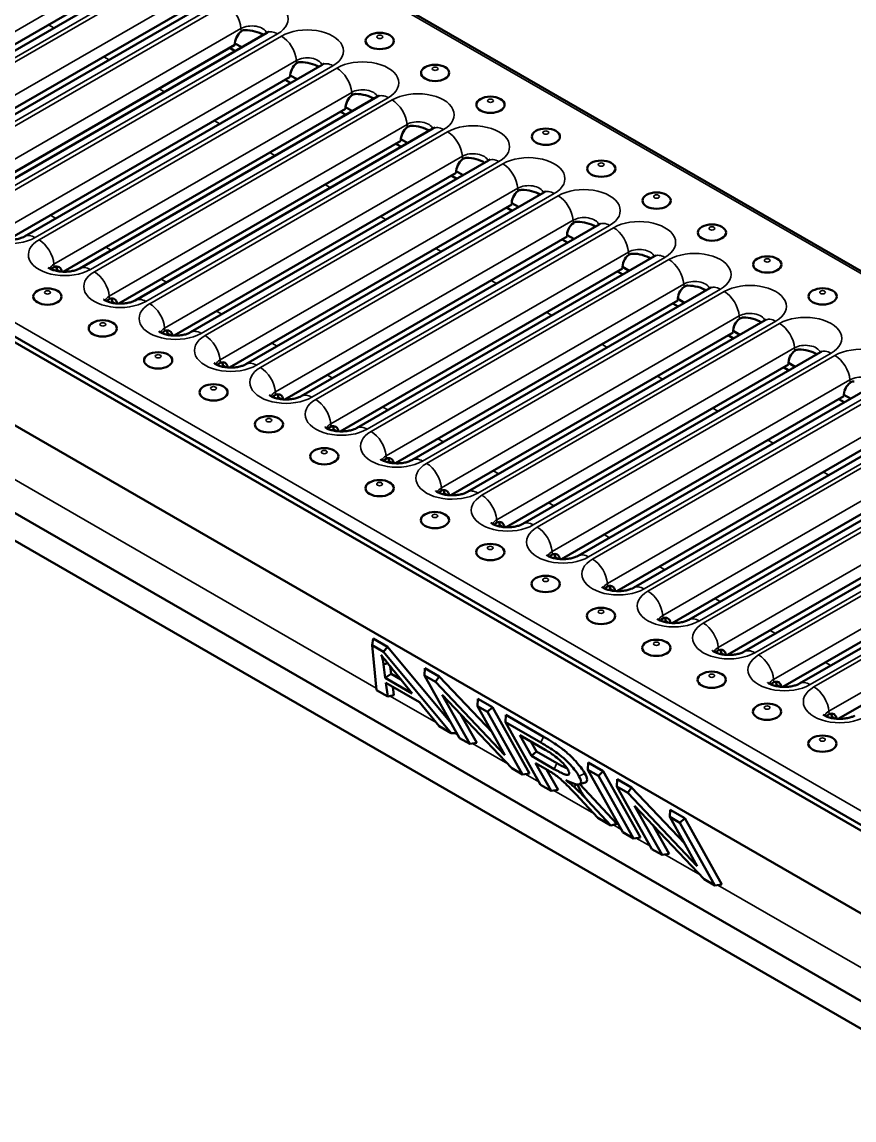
# Model space of a CAD drawing. Header units: millimetres. Extents: x 0 to 2181, y -65 to 1050.
# Drawn here: x 164.1 to 237.7, y 167.7 to 265 of the extents above; entities that cross this region are included whole.
import ezdxf

# ---------------------------------------------------------------- set-up
doc = ezdxf.new("R2010")
doc.units = ezdxf.units.MM
doc.header["$LTSCALE"] = 2.5
doc.layers.add('Sichtbar (ISO)', color=7, linetype='Continuous', lineweight=50)
doc.layers.add('Sichtbar schmal (ISO)', color=7, linetype='Continuous', lineweight=35)

msp = doc.modelspace()

# ---------------------------------------------------------------- linework, layer by layer
at = {"layer": 'Sichtbar (ISO)'}
for p, q in [((113.545, 314.953), (466.744, 111.033)), ((71.248, 289.865), (424.801, 85.741)), ((71.731, 290.09), (424.93, 86.17)), ((176.018, 269.651), (149.678, 254.444)), ((173.186, 268.57), (148.214, 254.153)), ((180.914, 266.824), (154.575, 251.617)), ((178.083, 265.743), (153.111, 251.326)), ((185.811, 263.997), (159.471, 248.789)), ((182.979, 262.916), (158.008, 248.499)), ((183.014, 262.382), (182.534, 262.659)), ((183.58, 262.708), (182.978, 263.055)), ((190.708, 261.17), (164.368, 245.962)), ((187.876, 260.089), (162.904, 245.672)), ((187.911, 259.555), (187.431, 259.832)), ((188.476, 259.881), (187.875, 260.228)), ((195.605, 258.342), (169.265, 243.135)), ((192.773, 257.262), (167.801, 242.844)), ((192.808, 256.728), (192.328, 257.005)), ((193.373, 257.054), (192.772, 257.401)), ((200.501, 255.515), (174.161, 240.308)), ((197.669, 254.435), (172.698, 240.017)), ((197.704, 253.901), (197.224, 254.178)), ((198.27, 254.227), (197.669, 254.574)), ((205.398, 252.688), (179.058, 237.481)), ((202.566, 251.608), (177.595, 237.19)), ((202.601, 251.074), (202.121, 251.351)), ((203.166, 251.4), (202.565, 251.747)), ((210.295, 249.861), (183.955, 234.654)), ((128.17, 249.653), (367.879, 111.257)), ((208.063, 248.573), (207.462, 248.92)), ((207.463, 248.78), (182.491, 234.363)), ((207.498, 248.246), (207.018, 248.523)), ((215.191, 247.034), (188.852, 231.827)), ((212.36, 245.953), (187.388, 231.536)), ((212.96, 245.746), (212.359, 246.093)), ((212.395, 245.419), (211.915, 245.696)), ((220.088, 244.207), (193.748, 229)), ((167.5, 242.867), (167.229, 243.024)), ((217.256, 243.126), (192.285, 228.709)), ((217.857, 242.919), (217.255, 243.266)), ((217.291, 242.592), (216.811, 242.869)), ((224.985, 241.38), (198.645, 226.173)), ((172.397, 240.04), (172.126, 240.197)), ((222.153, 240.299), (197.181, 225.882)), ((222.753, 240.091), (222.152, 240.438)), ((222.188, 239.765), (221.708, 240.042)), ((133.549, 238.79), (367.879, 103.5)), ((229.882, 238.553), (203.542, 223.345)), ((177.294, 237.213), (177.022, 237.37)), ((227.05, 237.472), (202.078, 223.055)), ((227.085, 236.938), (226.605, 237.215)), ((227.65, 237.264), (227.049, 237.611)), ((133.549, 236.341), (367.879, 101.051)), ((234.778, 235.726), (208.438, 220.518)), ((182.19, 234.386), (181.919, 234.543)), ((231.946, 234.645), (206.975, 220.227)), ((231.981, 234.111), (231.501, 234.388)), ((232.547, 234.437), (231.946, 234.784)), ((239.675, 232.898), (213.335, 217.691)), ((187.087, 231.559), (186.816, 231.715)), ((236.843, 231.818), (211.872, 217.4)), ((236.878, 231.284), (236.398, 231.561)), ((237.443, 231.61), (236.842, 231.957)), ((244.572, 230.071), (218.232, 214.864)), ((191.984, 228.732), (191.712, 228.888)), ((241.74, 228.991), (216.768, 214.573)), ((249.468, 227.244), (223.129, 212.037)), ((196.881, 225.904), (196.609, 226.061)), ((246.637, 226.163), (221.665, 211.746)), ((254.365, 224.417), (228.025, 209.21)), ((201.777, 223.077), (201.506, 223.234)), ((251.533, 223.336), (226.562, 208.919)), ((259.262, 221.59), (232.922, 206.383)), ((206.674, 220.25), (206.403, 220.407)), ((256.43, 220.509), (231.458, 206.092)), ((211.571, 217.423), (211.299, 217.58)), ((261.327, 217.682), (236.355, 203.265)), ((216.467, 214.596), (216.196, 214.753)), ((221.364, 211.769), (221.093, 211.926)), ((195.201, 210.382), (195.113, 209.778)), ((195.201, 210.382), (196.491, 209.637)), ((196.126, 209.193), (195.113, 209.778)), ((195.113, 209.778), (195.503, 205.805)), ((196.491, 209.637), (196.126, 209.193)), ((202.121, 201.984), (196.126, 209.193)), ((196.491, 209.637), (202.136, 202.849)), ((226.261, 208.942), (225.989, 209.098)), ((196.483, 208.202), (196.137, 208.076)), ((196.267, 206.901), (196.137, 208.076)), ((196.789, 207.254), (196.267, 206.901)), ((196.717, 207.91), (196.789, 207.254)), ((196.789, 207.254), (197.66, 206.751)), ((197.065, 207.48), (198.67, 205.513)), ((199.777, 207.74), (199.754, 207.099)), ((200.713, 206.545), (199.754, 207.099)), ((199.754, 207.099), (202.86, 201.558)), ((199.777, 207.74), (201.05, 207.005)), ((198.67, 205.513), (196.267, 206.901)), ((196.495, 205.232), (196.331, 206.461)), ((196.331, 206.461), (199.295, 204.75)), ((196.944, 206.107), (197.045, 205.353)), ((201.05, 207.005), (200.713, 206.545)), ((206.87, 200.048), (200.713, 206.545)), ((201.05, 207.005), (205.752, 202.044)), ((231.158, 206.115), (230.886, 206.271)), ((195.503, 205.805), (196.495, 205.232)), ((197.045, 205.353), (196.495, 205.232)), ((203.754, 201.041), (201.316, 205.392)), ((201.316, 205.392), (207.473, 198.894)), ((199.295, 204.75), (201.054, 202.6)), ((204.456, 205.039), (204.432, 204.398)), ((205.326, 203.882), (204.432, 204.398)), ((204.432, 204.398), (206.87, 200.048)), ((204.456, 205.039), (205.758, 204.287)), ((205.758, 204.287), (205.326, 203.882)), ((205.758, 204.287), (209.044, 198.425)), ((202.929, 203.689), (204.366, 201.126)), ((208.432, 198.34), (205.326, 203.882)), ((206.935, 203.608), (206.911, 202.967)), ((206.935, 203.608), (210.276, 201.679)), ((236.054, 203.288), (235.783, 203.444)), ((201.054, 202.6), (202.121, 201.984)), ((210.048, 201.156), (206.911, 202.967)), ((206.911, 202.967), (210.017, 197.425)), ((202.61, 202.003), (202.121, 201.984)), ((202.86, 201.558), (203.754, 201.041)), ((208.192, 201.813), (210.429, 200.522)), ((209.219, 199.98), (208.192, 201.813)), ((209.166, 201.251), (209.651, 200.385)), ((204.366, 201.126), (203.754, 201.041)), ((209.651, 200.385), (209.219, 199.98)), ((209.651, 200.385), (211.458, 199.342)), ((211.23, 198.819), (209.219, 199.98)), ((210.955, 196.884), (209.575, 199.346)), ((209.575, 199.346), (210.658, 198.721)), ((214.216, 199.404), (214.192, 198.763)), ((214.216, 199.404), (215.562, 198.627)), ((207.473, 198.894), (208.432, 198.34)), ((209.044, 198.425), (208.432, 198.34)), ((210.549, 198.784), (211.566, 196.969)), ((215.13, 198.222), (214.192, 198.763)), ((214.192, 198.763), (217.298, 193.222)), ((215.562, 198.627), (215.13, 198.222)), ((215.562, 198.627), (218.847, 192.765)), ((210.017, 197.425), (210.955, 196.884)), ((213.208, 197.467), (212.983, 197.233)), ((213.979, 197.633), (213.455, 197.467)), ((213.491, 197.479), (216.779, 193.959)), ((218.236, 192.68), (215.13, 198.222)), ((216.792, 197.916), (216.768, 197.276)), ((216.792, 197.916), (218.065, 197.182)), ((211.566, 196.969), (210.955, 196.884)), ((217.728, 196.722), (216.768, 197.276)), ((216.768, 197.276), (219.874, 191.734)), ((218.065, 197.182), (217.728, 196.722)), ((223.885, 190.224), (217.728, 196.722)), ((218.065, 197.182), (222.766, 192.22)), ((213.488, 196.201), (215.072, 194.507)), ((216.242, 193.831), (214.173, 196.046)), ((220.769, 191.218), (218.331, 195.568)), ((218.331, 195.568), (224.488, 189.071)), ((215.072, 194.507), (216.242, 193.831)), ((221.47, 195.215), (221.446, 194.575)), ((222.341, 194.058), (221.446, 194.575)), ((221.446, 194.575), (223.885, 190.224)), ((221.47, 195.215), (222.773, 194.463)), ((222.773, 194.463), (222.341, 194.058)), ((222.773, 194.463), (226.059, 188.602)), ((216.779, 193.959), (216.242, 193.831)), ((219.944, 193.866), (221.381, 191.303)), ((225.447, 188.517), (222.341, 194.058)), ((217.298, 193.222), (218.236, 192.68)), ((218.847, 192.765), (218.236, 192.68)), ((219.874, 191.734), (220.769, 191.218)), ((221.381, 191.303), (220.769, 191.218)), ((224.488, 189.071), (225.447, 188.517)), ((226.059, 188.602), (225.447, 188.517))]:
    msp.add_line(p, q, dxfattribs=at)
for centre, major_axis, ratio, start_param, end_param in [((183.686, 263.324), (0.427, 0.906), 0.625236, 0.858781, 2.30425), ((184.448, 263.648), (1.329, -0.278), 0.38606, 0.768439, 2.089253), ((188.583, 260.497), (0.427, 0.906), 0.625236, 0.858781, 2.30425), ((189.345, 260.821), (1.329, -0.278), 0.38606, 0.768439, 2.089253), ((194.241, 257.993), (1.329, -0.278), 0.38606, 0.768439, 2.089253), ((193.48, 257.67), (0.427, 0.906), 0.625236, 0.858781, 2.30425), ((199.138, 255.166), (1.329, -0.278), 0.38606, 0.768439, 2.089253), ((198.377, 254.843), (0.427, 0.906), 0.625236, 0.858781, 2.30425), ((203.273, 252.016), (0.427, 0.906), 0.625236, 0.858781, 2.30425), ((204.035, 252.339), (1.329, -0.278), 0.38606, 0.768439, 2.089253), ((208.17, 249.189), (0.427, 0.906), 0.625236, 0.858781, 2.30425), ((208.931, 249.512), (1.329, -0.278), 0.38606, 0.768439, 2.089253), ((213.067, 246.362), (0.427, 0.906), 0.625236, 0.858781, 2.30425), ((213.828, 246.685), (1.329, -0.278), 0.38606, 0.768439, 2.089253), ((217.963, 243.534), (0.427, 0.906), 0.625236, 0.858781, 2.30425), ((218.725, 243.858), (1.329, -0.278), 0.38606, 0.768439, 2.089253), ((166.963, 242.361), (-0.427, -0.906), 0.625236, 2.404136, 3.749718), ((166.522, 242.616), (0.427, 0.906), 0.625236, 5.445842, 5.813139), ((222.86, 240.707), (0.427, 0.906), 0.625236, 0.858781, 2.30425), ((223.622, 241.031), (1.329, -0.278), 0.38606, 0.768439, 2.089253), ((171.86, 239.534), (-0.427, -0.906), 0.625236, 2.404136, 3.749718), ((171.419, 239.789), (0.427, 0.906), 0.625236, 5.445842, 5.813139), ((227.757, 237.88), (0.427, 0.906), 0.625236, 0.858781, 2.30425), ((228.518, 238.204), (1.329, -0.278), 0.38606, 0.768439, 2.089253), ((176.757, 236.706), (-0.427, -0.906), 0.625236, 2.404136, 3.749718), ((176.315, 236.961), (0.427, 0.906), 0.625236, 5.445842, 5.813139), ((232.654, 235.053), (0.427, 0.906), 0.625236, 0.858781, 2.30425), ((233.415, 235.376), (1.329, -0.278), 0.38606, 0.768439, 2.089253), ((181.653, 233.879), (-0.427, -0.906), 0.625236, 2.404136, 3.749718), ((181.212, 234.134), (0.427, 0.906), 0.625236, 5.445842, 5.813139), ((237.55, 232.226), (0.427, 0.906), 0.625236, 0.858781, 2.30425), ((186.55, 231.052), (-0.427, -0.906), 0.625236, 2.404136, 3.749718), ((186.109, 231.307), (0.427, 0.906), 0.625236, 5.445842, 5.813139), ((191.447, 228.225), (-0.427, -0.906), 0.625236, 2.404136, 3.749718), ((191.005, 228.48), (0.427, 0.906), 0.625236, 5.445842, 5.813139), ((196.344, 225.398), (-0.427, -0.906), 0.625236, 2.404136, 3.749718), ((195.902, 225.653), (0.427, 0.906), 0.625236, 5.445842, 5.813139), ((201.24, 222.571), (-0.427, -0.906), 0.625236, 2.404136, 3.749718), ((200.799, 222.826), (0.427, 0.906), 0.625236, 5.445842, 5.813139), ((206.137, 219.744), (-0.427, -0.906), 0.625236, 2.404136, 3.749718), ((205.696, 219.999), (0.427, 0.906), 0.625236, 5.445842, 5.813139), ((211.034, 216.917), (-0.427, -0.906), 0.625236, 2.404136, 3.749718), ((210.592, 217.172), (0.427, 0.906), 0.625236, 5.445842, 5.813139), ((215.93, 214.09), (-0.427, -0.906), 0.625236, 2.404136, 3.749718), ((215.489, 214.344), (0.427, 0.906), 0.625236, 5.445842, 5.813139), ((220.827, 211.262), (-0.427, -0.906), 0.625236, 2.404136, 3.749718), ((220.386, 211.517), (0.427, 0.906), 0.625236, 5.445842, 5.813139), ((225.724, 208.435), (-0.427, -0.906), 0.625236, 2.404136, 3.749718), ((225.282, 208.69), (0.427, 0.906), 0.625236, 5.445842, 5.813139), ((230.621, 205.608), (-0.427, -0.906), 0.625236, 2.404136, 3.749718), ((230.179, 205.863), (0.427, 0.906), 0.625236, 5.445842, 5.813139), ((235.517, 202.781), (-0.427, -0.906), 0.625236, 2.404136, 3.749718), ((235.076, 203.036), (0.427, 0.906), 0.625236, 5.445842, 5.813139)]:
    msp.add_ellipse(centre, major_axis=major_axis, ratio=ratio, start_param=start_param, end_param=end_param, dxfattribs=at)
for centre in [(195.796, 263.273), (200.692, 260.446), (205.589, 257.619), (210.486, 254.792), (215.383, 251.965), (220.279, 249.138), (225.176, 246.31), (230.073, 243.483), (166.398, 240.646), (234.969, 240.656), (171.294, 237.819), (176.191, 234.992), (181.088, 232.165), (185.985, 229.338), (190.881, 226.51), (195.778, 223.683), (200.675, 220.856), (205.571, 218.029), (210.468, 215.202), (215.365, 212.375), (220.262, 209.548), (225.158, 206.721), (230.055, 203.893), (234.952, 201.066)]:
    msp.add_ellipse(centre, major_axis=(1.25, 0), ratio=0.57735, dxfattribs=at)
for points, knots in [([(183.537, 264.119), (183.541, 264.122), (183.546, 264.126), (183.556, 264.133), (183.562, 264.136), (183.577, 264.146), (183.586, 264.151), (183.615, 264.168), (183.635, 264.177), (183.709, 264.208), (183.766, 264.222), (183.843, 264.23), (183.863, 264.231), (183.883, 264.231)], [0, 0, 0, 0, 0.00408074, 0.00408074, 0.00866605, 0.00866605, 0.01635188, 0.01635188, 0.03189008, 0.03189008, 0.07280019, 0.07280019, 0.08630397, 0.08630397, 0.08630397, 0.08630397]), ([(185.935, 264.085), (185.935, 264.085), (185.935, 264.085), (185.935, 264.085), (185.926, 264.075), (185.884, 264.043), (185.853, 264.021), (185.811, 263.997)], [5.9925471, 5.9925471, 5.9925471, 5.9925471, 5.9937874, 5.9937874, 6.1384863, 6.1384863, 6.2831853, 6.2831853, 6.2831853, 6.2831853]), ([(188.433, 261.292), (188.438, 261.295), (188.443, 261.299), (188.453, 261.306), (188.459, 261.309), (188.473, 261.319), (188.483, 261.324), (188.512, 261.341), (188.531, 261.35), (188.606, 261.381), (188.662, 261.395), (188.74, 261.403), (188.76, 261.404), (188.779, 261.404)], [0, 0, 0, 0, 0.00408074, 0.00408074, 0.00866605, 0.00866605, 0.01635188, 0.01635188, 0.03189008, 0.03189008, 0.07280019, 0.07280019, 0.08630397, 0.08630397, 0.08630397, 0.08630397]), ([(190.832, 261.258), (190.832, 261.258), (190.832, 261.258), (190.832, 261.257), (190.822, 261.247), (190.781, 261.216), (190.75, 261.194), (190.708, 261.17)], [5.9925471, 5.9925471, 5.9925471, 5.9925471, 5.9937874, 5.9937874, 6.1384863, 6.1384863, 6.2831853, 6.2831853, 6.2831853, 6.2831853]), ([(193.33, 258.465), (193.335, 258.468), (193.34, 258.471), (193.35, 258.478), (193.355, 258.482), (193.37, 258.492), (193.379, 258.497), (193.408, 258.513), (193.428, 258.523), (193.502, 258.554), (193.559, 258.568), (193.637, 258.575), (193.656, 258.577), (193.676, 258.577)], [0, 0, 0, 0, 0.00408074, 0.00408074, 0.00866605, 0.00866605, 0.01635188, 0.01635188, 0.03189008, 0.03189008, 0.07280019, 0.07280019, 0.08630397, 0.08630397, 0.08630397, 0.08630397]), ([(195.729, 258.43), (195.729, 258.43), (195.729, 258.43), (195.729, 258.43), (195.719, 258.42), (195.678, 258.388), (195.646, 258.367), (195.605, 258.342)], [5.9925471, 5.9925471, 5.9925471, 5.9925471, 5.9937874, 5.9937874, 6.1384863, 6.1384863, 6.2831853, 6.2831853, 6.2831853, 6.2831853]), ([(198.227, 255.637), (198.232, 255.641), (198.236, 255.644), (198.247, 255.651), (198.252, 255.655), (198.267, 255.664), (198.276, 255.67), (198.305, 255.686), (198.325, 255.696), (198.399, 255.727), (198.456, 255.741), (198.534, 255.748), (198.553, 255.749), (198.573, 255.75)], [0, 0, 0, 0, 0.00408074, 0.00408074, 0.00866605, 0.00866605, 0.01635188, 0.01635188, 0.03189008, 0.03189008, 0.07280019, 0.07280019, 0.08630397, 0.08630397, 0.08630397, 0.08630397]), ([(200.625, 255.603), (200.625, 255.603), (200.625, 255.603), (200.625, 255.603), (200.616, 255.593), (200.575, 255.561), (200.543, 255.54), (200.501, 255.515)], [5.9925471, 5.9925471, 5.9925471, 5.9925471, 5.9937874, 5.9937874, 6.1384863, 6.1384863, 6.2831853, 6.2831853, 6.2831853, 6.2831853]), ([(203.124, 252.81), (203.128, 252.814), (203.133, 252.817), (203.143, 252.824), (203.149, 252.828), (203.163, 252.837), (203.173, 252.843), (203.202, 252.859), (203.222, 252.869), (203.296, 252.9), (203.352, 252.913), (203.43, 252.921), (203.45, 252.922), (203.469, 252.922)], [0, 0, 0, 0, 0.00408074, 0.00408074, 0.00866605, 0.00866605, 0.01635188, 0.01635188, 0.03189008, 0.03189008, 0.07280019, 0.07280019, 0.08630397, 0.08630397, 0.08630397, 0.08630397]), ([(205.522, 252.776), (205.522, 252.776), (205.522, 252.776), (205.522, 252.776), (205.512, 252.766), (205.471, 252.734), (205.44, 252.712), (205.398, 252.688)], [5.9925471, 5.9925471, 5.9925471, 5.9925471, 5.9937874, 5.9937874, 6.1384863, 6.1384863, 6.2831853, 6.2831853, 6.2831853, 6.2831853]), ([(208.02, 249.983), (208.025, 249.987), (208.03, 249.99), (208.04, 249.997), (208.045, 250.001), (208.06, 250.01), (208.07, 250.016), (208.098, 250.032), (208.118, 250.042), (208.192, 250.073), (208.249, 250.086), (208.327, 250.094), (208.347, 250.095), (208.366, 250.095)], [0, 0, 0, 0, 0.00408074, 0.00408074, 0.00866605, 0.00866605, 0.01635188, 0.01635188, 0.03189008, 0.03189008, 0.07280019, 0.07280019, 0.08630397, 0.08630397, 0.08630397, 0.08630397]), ([(210.419, 249.949), (210.419, 249.949), (210.419, 249.949), (210.419, 249.949), (210.409, 249.939), (210.368, 249.907), (210.337, 249.885), (210.295, 249.861)], [5.9925471, 5.9925471, 5.9925471, 5.9925471, 5.9937874, 5.9937874, 6.1384863, 6.1384863, 6.2831853, 6.2831853, 6.2831853, 6.2831853]), ([(212.917, 247.156), (212.922, 247.16), (212.926, 247.163), (212.937, 247.17), (212.942, 247.174), (212.957, 247.183), (212.966, 247.189), (212.995, 247.205), (213.015, 247.215), (213.089, 247.245), (213.146, 247.259), (213.224, 247.267), (213.243, 247.268), (213.263, 247.268)], [0, 0, 0, 0, 0.00408074, 0.00408074, 0.00866605, 0.00866605, 0.01635188, 0.01635188, 0.03189008, 0.03189008, 0.07280019, 0.07280019, 0.08630397, 0.08630397, 0.08630397, 0.08630397]), ([(215.316, 247.122), (215.316, 247.122), (215.316, 247.122), (215.315, 247.122), (215.306, 247.112), (215.265, 247.08), (215.233, 247.058), (215.191, 247.034)], [5.9925471, 5.9925471, 5.9925471, 5.9925471, 5.9937874, 5.9937874, 6.1384863, 6.1384863, 6.2831853, 6.2831853, 6.2831853, 6.2831853]), ([(164.368, 245.962), (164.313, 245.931), (164.241, 245.895), (164.059, 245.824), (163.947, 245.788), (163.69, 245.727), (163.543, 245.702), (163.229, 245.671), (163.062, 245.666), (162.73, 245.678), (162.566, 245.695), (162.266, 245.748), (162.13, 245.783), (161.903, 245.859), (161.81, 245.899), (161.674, 245.971), (161.627, 246.002), (161.578, 246.04), (161.568, 246.05), (161.568, 246.05)], [0, 0, 0, 0, 0.189046, 0.189046, 0.393778, 0.393778, 0.61517, 0.61517, 0.847919, 0.847919, 1.083014, 1.083014, 1.310252, 1.310252, 1.521235, 1.521235, 1.713942, 1.713942, 1.861435, 1.861435, 1.861435, 1.861435]), ([(217.814, 244.329), (217.818, 244.332), (217.823, 244.336), (217.833, 244.343), (217.839, 244.346), (217.854, 244.356), (217.863, 244.362), (217.892, 244.378), (217.912, 244.388), (217.986, 244.418), (218.043, 244.432), (218.12, 244.44), (218.14, 244.441), (218.16, 244.441)], [0, 0, 0, 0, 0.00408074, 0.00408074, 0.00866605, 0.00866605, 0.01635188, 0.01635188, 0.03189008, 0.03189008, 0.07280019, 0.07280019, 0.08630397, 0.08630397, 0.08630397, 0.08630397]), ([(220.212, 244.295), (220.212, 244.295), (220.212, 244.295), (220.212, 244.295), (220.203, 244.285), (220.161, 244.253), (220.13, 244.231), (220.088, 244.207)], [5.9925471, 5.9925471, 5.9925471, 5.9925471, 5.9937874, 5.9937874, 6.1384863, 6.1384863, 6.2831853, 6.2831853, 6.2831853, 6.2831853]), ([(169.265, 243.135), (169.21, 243.104), (169.137, 243.068), (168.955, 242.997), (168.844, 242.961), (168.587, 242.9), (168.44, 242.875), (168.126, 242.844), (167.958, 242.839), (167.627, 242.851), (167.463, 242.868), (167.163, 242.921), (167.026, 242.956), (166.8, 243.032), (166.707, 243.072), (166.57, 243.144), (166.523, 243.175), (166.474, 243.213), (166.465, 243.223), (166.465, 243.223)], [0, 0, 0, 0, 0.189046, 0.189046, 0.393778, 0.393778, 0.61517, 0.61517, 0.847919, 0.847919, 1.083014, 1.083014, 1.310252, 1.310252, 1.521235, 1.521235, 1.713942, 1.713942, 1.861435, 1.861435, 1.861435, 1.861435]), ([(166.759, 243.052), (166.774, 243.077), (166.792, 243.101), (166.844, 243.163), (166.883, 243.197), (166.936, 243.23), (166.946, 243.236), (166.961, 243.244), (166.967, 243.247), (166.976, 243.251), (166.979, 243.252), (166.985, 243.255), (166.987, 243.256), (166.99, 243.257)], [0.0078644, 0.0078644, 0.0078644, 0.0078644, 0.02938975, 0.02938975, 0.06890596, 0.06890596, 0.07769372, 0.07769372, 0.08251673, 0.08251673, 0.08509365, 0.08509365, 0.08756849, 0.08756849, 0.08756849, 0.08756849]), ([(222.71, 241.502), (222.715, 241.505), (222.72, 241.509), (222.73, 241.516), (222.736, 241.519), (222.75, 241.529), (222.76, 241.535), (222.789, 241.551), (222.808, 241.56), (222.883, 241.591), (222.939, 241.605), (223.017, 241.613), (223.037, 241.614), (223.056, 241.614)], [0, 0, 0, 0, 0.00408074, 0.00408074, 0.00866605, 0.00866605, 0.01635188, 0.01635188, 0.03189008, 0.03189008, 0.07280019, 0.07280019, 0.08630397, 0.08630397, 0.08630397, 0.08630397]), ([(225.109, 241.468), (225.109, 241.468), (225.109, 241.468), (225.109, 241.468), (225.099, 241.458), (225.058, 241.426), (225.027, 241.404), (224.985, 241.38)], [5.9925471, 5.9925471, 5.9925471, 5.9925471, 5.9937874, 5.9937874, 6.1384863, 6.1384863, 6.2831853, 6.2831853, 6.2831853, 6.2831853]), ([(174.161, 240.308), (174.107, 240.277), (174.034, 240.241), (173.852, 240.169), (173.74, 240.134), (173.483, 240.073), (173.336, 240.048), (173.023, 240.017), (172.855, 240.012), (172.524, 240.024), (172.359, 240.041), (172.059, 240.094), (171.923, 240.129), (171.696, 240.205), (171.604, 240.245), (171.467, 240.317), (171.42, 240.348), (171.371, 240.386), (171.361, 240.396), (171.361, 240.396)], [0, 0, 0, 0, 0.189046, 0.189046, 0.393778, 0.393778, 0.61517, 0.61517, 0.847919, 0.847919, 1.083014, 1.083014, 1.310252, 1.310252, 1.521235, 1.521235, 1.713942, 1.713942, 1.861435, 1.861435, 1.861435, 1.861435]), ([(171.656, 240.225), (171.671, 240.25), (171.688, 240.274), (171.741, 240.336), (171.78, 240.37), (171.833, 240.403), (171.843, 240.409), (171.858, 240.417), (171.864, 240.42), (171.872, 240.424), (171.875, 240.425), (171.881, 240.428), (171.884, 240.429), (171.887, 240.43)], [0.0078644, 0.0078644, 0.0078644, 0.0078644, 0.02938975, 0.02938975, 0.06890596, 0.06890596, 0.07769372, 0.07769372, 0.08251673, 0.08251673, 0.08509365, 0.08509365, 0.08756849, 0.08756849, 0.08756849, 0.08756849]), ([(227.607, 238.675), (227.612, 238.678), (227.617, 238.682), (227.627, 238.689), (227.632, 238.692), (227.647, 238.702), (227.656, 238.707), (227.685, 238.724), (227.705, 238.733), (227.779, 238.764), (227.836, 238.778), (227.914, 238.786), (227.933, 238.787), (227.953, 238.787)], [0, 0, 0, 0, 0.00408074, 0.00408074, 0.00866605, 0.00866605, 0.01635188, 0.01635188, 0.03189008, 0.03189008, 0.07280019, 0.07280019, 0.08630397, 0.08630397, 0.08630397, 0.08630397]), ([(230.006, 238.641), (230.006, 238.641), (230.006, 238.641), (230.006, 238.64), (229.996, 238.63), (229.955, 238.599), (229.923, 238.577), (229.882, 238.553)], [5.9925471, 5.9925471, 5.9925471, 5.9925471, 5.9937874, 5.9937874, 6.1384863, 6.1384863, 6.2831853, 6.2831853, 6.2831853, 6.2831853]), ([(179.058, 237.481), (179.003, 237.449), (178.931, 237.414), (178.749, 237.342), (178.637, 237.307), (178.38, 237.246), (178.233, 237.221), (177.919, 237.19), (177.752, 237.184), (177.42, 237.196), (177.256, 237.214), (176.956, 237.267), (176.82, 237.302), (176.593, 237.378), (176.5, 237.418), (176.364, 237.489), (176.317, 237.521), (176.268, 237.559), (176.258, 237.569), (176.258, 237.569)], [0, 0, 0, 0, 0.189046, 0.189046, 0.393778, 0.393778, 0.61517, 0.61517, 0.847919, 0.847919, 1.083014, 1.083014, 1.310252, 1.310252, 1.521235, 1.521235, 1.713942, 1.713942, 1.861435, 1.861435, 1.861435, 1.861435]), ([(176.552, 237.398), (176.568, 237.423), (176.585, 237.447), (176.638, 237.509), (176.677, 237.543), (176.73, 237.576), (176.739, 237.582), (176.755, 237.59), (176.76, 237.592), (176.769, 237.597), (176.772, 237.598), (176.778, 237.601), (176.781, 237.602), (176.784, 237.603)], [0.0078644, 0.0078644, 0.0078644, 0.0078644, 0.02938975, 0.02938975, 0.06890596, 0.06890596, 0.07769372, 0.07769372, 0.08251673, 0.08251673, 0.08509365, 0.08509365, 0.08756849, 0.08756849, 0.08756849, 0.08756849]), ([(232.504, 235.848), (232.509, 235.851), (232.513, 235.854), (232.524, 235.861), (232.529, 235.865), (232.544, 235.875), (232.553, 235.88), (232.582, 235.896), (232.602, 235.906), (232.676, 235.937), (232.733, 235.951), (232.811, 235.959), (232.83, 235.96), (232.85, 235.96)], [0, 0, 0, 0, 0.00408074, 0.00408074, 0.00866605, 0.00866605, 0.01635188, 0.01635188, 0.03189008, 0.03189008, 0.07280019, 0.07280019, 0.08630397, 0.08630397, 0.08630397, 0.08630397]), ([(234.902, 235.814), (234.902, 235.814), (234.902, 235.814), (234.902, 235.813), (234.893, 235.803), (234.852, 235.772), (234.82, 235.75), (234.778, 235.726)], [5.9925471, 5.9925471, 5.9925471, 5.9925471, 5.9937874, 5.9937874, 6.1384863, 6.1384863, 6.2831853, 6.2831853, 6.2831853, 6.2831853]), ([(183.955, 234.654), (183.9, 234.622), (183.827, 234.587), (183.645, 234.515), (183.534, 234.48), (183.277, 234.419), (183.13, 234.394), (182.816, 234.363), (182.649, 234.357), (182.317, 234.369), (182.153, 234.387), (181.853, 234.44), (181.716, 234.475), (181.49, 234.551), (181.397, 234.591), (181.261, 234.662), (181.213, 234.694), (181.165, 234.732), (181.155, 234.742), (181.155, 234.742)], [0, 0, 0, 0, 0.189046, 0.189046, 0.393778, 0.393778, 0.61517, 0.61517, 0.847919, 0.847919, 1.083014, 1.083014, 1.310252, 1.310252, 1.521235, 1.521235, 1.713942, 1.713942, 1.861435, 1.861435, 1.861435, 1.861435]), ([(181.449, 234.57), (181.465, 234.596), (181.482, 234.619), (181.534, 234.682), (181.573, 234.716), (181.626, 234.749), (181.636, 234.754), (181.652, 234.763), (181.657, 234.765), (181.666, 234.769), (181.669, 234.771), (181.675, 234.773), (181.678, 234.775), (181.681, 234.776)], [0.0078644, 0.0078644, 0.0078644, 0.0078644, 0.02938975, 0.02938975, 0.06890596, 0.06890596, 0.07769372, 0.07769372, 0.08251673, 0.08251673, 0.08509365, 0.08509365, 0.08756849, 0.08756849, 0.08756849, 0.08756849]), ([(237.401, 233.02), (237.405, 233.024), (237.41, 233.027), (237.42, 233.034), (237.426, 233.038), (237.44, 233.047), (237.45, 233.053), (237.479, 233.069), (237.499, 233.079), (237.573, 233.11), (237.629, 233.124), (237.707, 233.131), (237.727, 233.132), (237.746, 233.133)], [0, 0, 0, 0, 0.00408074, 0.00408074, 0.00866605, 0.00866605, 0.01635188, 0.01635188, 0.03189008, 0.03189008, 0.07280019, 0.07280019, 0.08630397, 0.08630397, 0.08630397, 0.08630397]), ([(188.852, 231.827), (188.797, 231.795), (188.724, 231.759), (188.542, 231.688), (188.43, 231.653), (188.174, 231.592), (188.027, 231.567), (187.713, 231.536), (187.545, 231.53), (187.214, 231.542), (187.049, 231.56), (186.75, 231.613), (186.613, 231.648), (186.387, 231.724), (186.294, 231.764), (186.157, 231.835), (186.11, 231.867), (186.061, 231.905), (186.051, 231.915), (186.051, 231.915)], [0, 0, 0, 0, 0.189046, 0.189046, 0.393778, 0.393778, 0.61517, 0.61517, 0.847919, 0.847919, 1.083014, 1.083014, 1.310252, 1.310252, 1.521235, 1.521235, 1.713942, 1.713942, 1.861435, 1.861435, 1.861435, 1.861435]), ([(186.346, 231.743), (186.361, 231.769), (186.378, 231.792), (186.431, 231.855), (186.47, 231.889), (186.523, 231.922), (186.533, 231.927), (186.548, 231.935), (186.554, 231.938), (186.562, 231.942), (186.565, 231.944), (186.571, 231.946), (186.574, 231.948), (186.577, 231.949)], [0.0078644, 0.0078644, 0.0078644, 0.0078644, 0.02938975, 0.02938975, 0.06890596, 0.06890596, 0.07769372, 0.07769372, 0.08251673, 0.08251673, 0.08509365, 0.08509365, 0.08756849, 0.08756849, 0.08756849, 0.08756849]), ([(193.748, 229), (193.694, 228.968), (193.621, 228.932), (193.439, 228.861), (193.327, 228.826), (193.07, 228.764), (192.923, 228.74), (192.61, 228.708), (192.442, 228.703), (192.11, 228.715), (191.946, 228.733), (191.646, 228.786), (191.51, 228.821), (191.283, 228.897), (191.19, 228.937), (191.054, 229.008), (191.007, 229.04), (190.958, 229.077), (190.948, 229.088), (190.948, 229.088)], [0, 0, 0, 0, 0.189046, 0.189046, 0.393778, 0.393778, 0.61517, 0.61517, 0.847919, 0.847919, 1.083014, 1.083014, 1.310252, 1.310252, 1.521235, 1.521235, 1.713942, 1.713942, 1.861435, 1.861435, 1.861435, 1.861435]), ([(191.242, 228.916), (191.258, 228.942), (191.275, 228.965), (191.328, 229.028), (191.367, 229.062), (191.42, 229.095), (191.43, 229.1), (191.445, 229.108), (191.451, 229.111), (191.459, 229.115), (191.462, 229.117), (191.468, 229.119), (191.471, 229.12), (191.474, 229.122)], [0.0078644, 0.0078644, 0.0078644, 0.0078644, 0.02938975, 0.02938975, 0.06890596, 0.06890596, 0.07769372, 0.07769372, 0.08251673, 0.08251673, 0.08509365, 0.08509365, 0.08756849, 0.08756849, 0.08756849, 0.08756849]), ([(198.645, 226.173), (198.59, 226.141), (198.518, 226.105), (198.336, 226.034), (198.224, 225.999), (197.967, 225.937), (197.82, 225.912), (197.506, 225.881), (197.339, 225.876), (197.007, 225.888), (196.843, 225.906), (196.543, 225.959), (196.407, 225.994), (196.18, 226.069), (196.087, 226.11), (195.951, 226.181), (195.904, 226.213), (195.855, 226.25), (195.845, 226.261), (195.845, 226.261)], [0, 0, 0, 0, 0.189046, 0.189046, 0.393778, 0.393778, 0.61517, 0.61517, 0.847919, 0.847919, 1.083014, 1.083014, 1.310252, 1.310252, 1.521235, 1.521235, 1.713942, 1.713942, 1.861435, 1.861435, 1.861435, 1.861435]), ([(196.139, 226.089), (196.155, 226.114), (196.172, 226.138), (196.225, 226.201), (196.264, 226.235), (196.316, 226.268), (196.326, 226.273), (196.342, 226.281), (196.347, 226.284), (196.356, 226.288), (196.359, 226.289), (196.365, 226.292), (196.368, 226.293), (196.371, 226.295)], [0.0078644, 0.0078644, 0.0078644, 0.0078644, 0.02938975, 0.02938975, 0.06890596, 0.06890596, 0.07769372, 0.07769372, 0.08251673, 0.08251673, 0.08509365, 0.08509365, 0.08756849, 0.08756849, 0.08756849, 0.08756849]), ([(203.542, 223.345), (203.487, 223.314), (203.414, 223.278), (203.232, 223.207), (203.121, 223.171), (202.864, 223.11), (202.717, 223.085), (202.403, 223.054), (202.235, 223.049), (201.904, 223.061), (201.74, 223.078), (201.44, 223.131), (201.303, 223.166), (201.077, 223.242), (200.984, 223.282), (200.847, 223.354), (200.8, 223.385), (200.751, 223.423), (200.742, 223.433), (200.742, 223.433)], [0, 0, 0, 0, 0.189046, 0.189046, 0.393778, 0.393778, 0.61517, 0.61517, 0.847919, 0.847919, 1.083014, 1.083014, 1.310252, 1.310252, 1.521235, 1.521235, 1.713942, 1.713942, 1.861435, 1.861435, 1.861435, 1.861435]), ([(201.036, 223.262), (201.051, 223.287), (201.069, 223.311), (201.121, 223.373), (201.16, 223.408), (201.213, 223.44), (201.223, 223.446), (201.238, 223.454), (201.244, 223.457), (201.253, 223.461), (201.256, 223.462), (201.262, 223.465), (201.264, 223.466), (201.267, 223.467)], [0.0078644, 0.0078644, 0.0078644, 0.0078644, 0.02938975, 0.02938975, 0.06890596, 0.06890596, 0.07769372, 0.07769372, 0.08251673, 0.08251673, 0.08509365, 0.08509365, 0.08756849, 0.08756849, 0.08756849, 0.08756849]), ([(208.438, 220.518), (208.384, 220.487), (208.311, 220.451), (208.129, 220.38), (208.017, 220.344), (207.76, 220.283), (207.613, 220.258), (207.3, 220.227), (207.132, 220.222), (206.801, 220.234), (206.636, 220.251), (206.336, 220.304), (206.2, 220.339), (205.973, 220.415), (205.881, 220.455), (205.744, 220.527), (205.697, 220.558), (205.648, 220.596), (205.638, 220.606), (205.638, 220.606)], [0, 0, 0, 0, 0.189046, 0.189046, 0.393778, 0.393778, 0.61517, 0.61517, 0.847919, 0.847919, 1.083014, 1.083014, 1.310252, 1.310252, 1.521235, 1.521235, 1.713942, 1.713942, 1.861435, 1.861435, 1.861435, 1.861435]), ([(205.933, 220.435), (205.948, 220.46), (205.965, 220.484), (206.018, 220.546), (206.057, 220.58), (206.11, 220.613), (206.12, 220.619), (206.135, 220.627), (206.141, 220.63), (206.149, 220.634), (206.152, 220.635), (206.158, 220.638), (206.161, 220.639), (206.164, 220.64)], [0.0078644, 0.0078644, 0.0078644, 0.0078644, 0.02938975, 0.02938975, 0.06890596, 0.06890596, 0.07769372, 0.07769372, 0.08251673, 0.08251673, 0.08509365, 0.08509365, 0.08756849, 0.08756849, 0.08756849, 0.08756849]), ([(213.335, 217.691), (213.28, 217.66), (213.208, 217.624), (213.026, 217.553), (212.914, 217.517), (212.657, 217.456), (212.51, 217.431), (212.196, 217.4), (212.029, 217.395), (211.697, 217.407), (211.533, 217.424), (211.233, 217.477), (211.097, 217.512), (210.87, 217.588), (210.777, 217.628), (210.641, 217.7), (210.594, 217.731), (210.545, 217.769), (210.535, 217.779), (210.535, 217.779)], [0, 0, 0, 0, 0.189046, 0.189046, 0.393778, 0.393778, 0.61517, 0.61517, 0.847919, 0.847919, 1.083014, 1.083014, 1.310252, 1.310252, 1.521235, 1.521235, 1.713942, 1.713942, 1.861435, 1.861435, 1.861435, 1.861435]), ([(210.829, 217.608), (210.845, 217.633), (210.862, 217.657), (210.915, 217.719), (210.954, 217.753), (211.007, 217.786), (211.016, 217.792), (211.032, 217.8), (211.037, 217.803), (211.046, 217.807), (211.049, 217.808), (211.055, 217.811), (211.058, 217.812), (211.061, 217.813)], [0.0078644, 0.0078644, 0.0078644, 0.0078644, 0.02938975, 0.02938975, 0.06890596, 0.06890596, 0.07769372, 0.07769372, 0.08251673, 0.08251673, 0.08509365, 0.08509365, 0.08756849, 0.08756849, 0.08756849, 0.08756849]), ([(218.232, 214.864), (218.177, 214.832), (218.104, 214.797), (217.922, 214.725), (217.811, 214.69), (217.554, 214.629), (217.407, 214.604), (217.093, 214.573), (216.926, 214.568), (216.594, 214.58), (216.43, 214.597), (216.13, 214.65), (215.993, 214.685), (215.767, 214.761), (215.674, 214.801), (215.538, 214.872), (215.49, 214.904), (215.442, 214.942), (215.432, 214.952), (215.432, 214.952)], [0, 0, 0, 0, 0.189046, 0.189046, 0.393778, 0.393778, 0.61517, 0.61517, 0.847919, 0.847919, 1.083014, 1.083014, 1.310252, 1.310252, 1.521235, 1.521235, 1.713942, 1.713942, 1.861435, 1.861435, 1.861435, 1.861435]), ([(215.726, 214.781), (215.742, 214.806), (215.759, 214.83), (215.811, 214.892), (215.85, 214.926), (215.903, 214.959), (215.913, 214.965), (215.929, 214.973), (215.934, 214.976), (215.943, 214.98), (215.946, 214.981), (215.952, 214.984), (215.955, 214.985), (215.958, 214.986)], [0.0078644, 0.0078644, 0.0078644, 0.0078644, 0.02938975, 0.02938975, 0.06890596, 0.06890596, 0.07769372, 0.07769372, 0.08251673, 0.08251673, 0.08509365, 0.08509365, 0.08756849, 0.08756849, 0.08756849, 0.08756849]), ([(223.129, 212.037), (223.074, 212.005), (223.001, 211.97), (222.819, 211.898), (222.707, 211.863), (222.451, 211.802), (222.304, 211.777), (221.99, 211.746), (221.822, 211.74), (221.491, 211.752), (221.326, 211.77), (221.027, 211.823), (220.89, 211.858), (220.664, 211.934), (220.571, 211.974), (220.434, 212.045), (220.387, 212.077), (220.338, 212.115), (220.328, 212.125), (220.328, 212.125)], [0, 0, 0, 0, 0.189046, 0.189046, 0.393778, 0.393778, 0.61517, 0.61517, 0.847919, 0.847919, 1.083014, 1.083014, 1.310252, 1.310252, 1.521235, 1.521235, 1.713942, 1.713942, 1.861435, 1.861435, 1.861435, 1.861435]), ([(220.623, 211.954), (220.638, 211.979), (220.655, 212.003), (220.708, 212.065), (220.747, 212.099), (220.8, 212.132), (220.81, 212.138), (220.825, 212.146), (220.831, 212.148), (220.839, 212.152), (220.842, 212.154), (220.848, 212.156), (220.851, 212.158), (220.854, 212.159)], [0.0078644, 0.0078644, 0.0078644, 0.0078644, 0.02938975, 0.02938975, 0.06890596, 0.06890596, 0.07769372, 0.07769372, 0.08251673, 0.08251673, 0.08509365, 0.08509365, 0.08756849, 0.08756849, 0.08756849, 0.08756849]), ([(228.025, 209.21), (227.971, 209.178), (227.898, 209.142), (227.716, 209.071), (227.604, 209.036), (227.347, 208.975), (227.2, 208.95), (226.887, 208.919), (226.719, 208.913), (226.387, 208.925), (226.223, 208.943), (225.923, 208.996), (225.787, 209.031), (225.56, 209.107), (225.467, 209.147), (225.331, 209.218), (225.284, 209.25), (225.235, 209.288), (225.225, 209.298), (225.225, 209.298)], [0, 0, 0, 0, 0.189046, 0.189046, 0.393778, 0.393778, 0.61517, 0.61517, 0.847919, 0.847919, 1.083014, 1.083014, 1.310252, 1.310252, 1.521235, 1.521235, 1.713942, 1.713942, 1.861435, 1.861435, 1.861435, 1.861435]), ([(225.519, 209.126), (225.535, 209.152), (225.552, 209.175), (225.605, 209.238), (225.644, 209.272), (225.697, 209.305), (225.707, 209.31), (225.722, 209.319), (225.728, 209.321), (225.736, 209.325), (225.739, 209.327), (225.745, 209.329), (225.748, 209.331), (225.751, 209.332)], [0.0078644, 0.0078644, 0.0078644, 0.0078644, 0.02938975, 0.02938975, 0.06890596, 0.06890596, 0.07769372, 0.07769372, 0.08251673, 0.08251673, 0.08509365, 0.08509365, 0.08756849, 0.08756849, 0.08756849, 0.08756849]), ([(195.925, 208.916), (196.08, 208.712), (196.252, 208.493), (196.626, 208.023), (196.849, 207.746), (197.065, 207.48)], [-0.4298131, -0.4298131, -0.4298131, -0.4298131, -0.2409883, -0.2409883, 0, 0, 0, 0]), ([(196.137, 208.076), (196.119, 208.204), (196.093, 208.339), (196.022, 208.619), (195.978, 208.764), (195.925, 208.916)], [-0.3981048, -0.3981048, -0.3981048, -0.3981048, -0.1974572, -0.1974572, 0, 0, 0, 0]), ([(232.922, 206.383), (232.867, 206.351), (232.795, 206.315), (232.613, 206.244), (232.501, 206.209), (232.244, 206.147), (232.097, 206.123), (231.783, 206.091), (231.616, 206.086), (231.284, 206.098), (231.12, 206.116), (230.82, 206.169), (230.684, 206.204), (230.457, 206.28), (230.364, 206.32), (230.228, 206.391), (230.181, 206.423), (230.132, 206.46), (230.122, 206.471), (230.122, 206.471)], [0, 0, 0, 0, 0.189046, 0.189046, 0.393778, 0.393778, 0.61517, 0.61517, 0.847919, 0.847919, 1.083014, 1.083014, 1.310252, 1.310252, 1.521235, 1.521235, 1.713942, 1.713942, 1.861435, 1.861435, 1.861435, 1.861435]), ([(230.416, 206.299), (230.432, 206.325), (230.449, 206.348), (230.502, 206.411), (230.541, 206.445), (230.593, 206.478), (230.603, 206.483), (230.619, 206.491), (230.624, 206.494), (230.633, 206.498), (230.636, 206.5), (230.642, 206.502), (230.645, 206.503), (230.648, 206.505)], [0.0078644, 0.0078644, 0.0078644, 0.0078644, 0.02938975, 0.02938975, 0.06890596, 0.06890596, 0.07769372, 0.07769372, 0.08251673, 0.08251673, 0.08509365, 0.08509365, 0.08756849, 0.08756849, 0.08756849, 0.08756849]), ([(237.819, 203.556), (237.764, 203.524), (237.691, 203.488), (237.509, 203.417), (237.398, 203.382), (237.141, 203.32), (236.994, 203.295), (236.68, 203.264), (236.512, 203.259), (236.181, 203.271), (236.017, 203.289), (235.717, 203.342), (235.58, 203.377), (235.354, 203.452), (235.261, 203.493), (235.124, 203.564), (235.077, 203.596), (235.028, 203.633), (235.019, 203.644), (235.019, 203.644)], [0, 0, 0, 0, 0.189046, 0.189046, 0.393778, 0.393778, 0.61517, 0.61517, 0.847919, 0.847919, 1.083014, 1.083014, 1.310252, 1.310252, 1.521235, 1.521235, 1.713942, 1.713942, 1.861435, 1.861435, 1.861435, 1.861435]), ([(235.313, 203.472), (235.328, 203.497), (235.346, 203.521), (235.398, 203.584), (235.437, 203.618), (235.49, 203.651), (235.5, 203.656), (235.515, 203.664), (235.521, 203.667), (235.53, 203.671), (235.533, 203.672), (235.539, 203.675), (235.541, 203.676), (235.544, 203.678)], [0.0078644, 0.0078644, 0.0078644, 0.0078644, 0.02938975, 0.02938975, 0.06890596, 0.06890596, 0.07769372, 0.07769372, 0.08251673, 0.08251673, 0.08509365, 0.08509365, 0.08756849, 0.08756849, 0.08756849, 0.08756849]), ([(210.276, 201.679), (210.896, 201.32), (211.328, 201.039), (211.855, 200.666), (212.116, 200.47), (212.623, 200.023), (212.818, 199.834), (213.154, 199.48), (213.367, 199.246), (213.719, 198.786), (213.839, 198.604), (213.934, 198.436)], [0, 0, 0, 0, 0.52685, 0.52685, 0.866244, 0.866244, 1.103755, 1.103755, 1.305722, 1.305722, 1.455024, 1.455024, 1.455024, 1.455024]), ([(213.412, 198.191), (213.33, 198.337), (213.227, 198.494), (212.974, 198.829), (212.829, 199.001), (212.527, 199.329), (212.326, 199.538), (211.796, 200.009), (211.56, 200.187), (210.962, 200.612), (210.489, 200.901), (210.048, 201.156)], [-1.10073, -1.10073, -1.10073, -1.10073, -0.903426, -0.903426, -0.70916, -0.70916, -0.544789, -0.544789, -0.374274, -0.374274, 0, 0, 0, 0]), ([(210.429, 200.522), (210.587, 200.431), (210.754, 200.329), (211.061, 200.126), (211.207, 200.024), (211.519, 199.784), (211.666, 199.659), (211.947, 199.391), (212.069, 199.263), (212.293, 198.994), (212.381, 198.865), (212.447, 198.748)], [-0.5937206, -0.5937206, -0.5937206, -0.5937206, -0.4680105, -0.4680105, -0.362981, -0.362981, -0.2408686, -0.2408686, -0.1272131, -0.1272131, 0, 0, 0, 0]), ([(211.458, 199.342), (211.726, 199.187), (212.043, 199.014), (212.296, 198.912), (212.328, 198.901), (212.36, 198.89)], [0, 0, 0, 0, 0.2276914, 0.2276914, 0.2568664, 0.2568664, 0.2568664, 0.2568664]), ([(210.658, 198.721), (210.758, 198.663), (210.869, 198.598), (211.04, 198.494), (211.124, 198.442), (211.195, 198.394)], [-0.1427794, -0.1427794, -0.1427794, -0.1427794, -0.0565959, -0.0565959, 0, 0, 0, 0]), ([(211.195, 198.394), (211.319, 198.307), (211.445, 198.211), (211.738, 197.973), (211.872, 197.853), (212.236, 197.509), (212.612, 197.136), (213.488, 196.201)], [-1.699929, -1.699929, -1.699929, -1.699929, -1.320455, -1.320455, -0.816712, -0.816712, 0, 0, 0, 0]), ([(212.447, 198.748), (212.491, 198.67), (212.521, 198.601), (212.556, 198.48), (212.558, 198.43), (212.531, 198.323), (212.482, 198.302), (212.338, 198.288), (212.21, 198.329), (211.879, 198.458), (211.554, 198.632), (211.23, 198.819)], [-0.5365687, -0.5365687, -0.5365687, -0.5365687, -0.4975222, -0.4975222, -0.4583127, -0.4583127, -0.3927447, -0.3927447, -0.2754029, -0.2754029, 0, 0, 0, 0]), ([(213.934, 198.436), (214.056, 198.218), (214.13, 198.031), (214.143, 197.786), (214.112, 197.713), (214.028, 197.653), (214.006, 197.642), (213.979, 197.633)], [0, 0, 0, 0, 0.2360781, 0.2360781, 0.4102549, 0.4102549, 0.4628219, 0.4628219, 0.4628219, 0.4628219]), ([(212.268, 197.831), (212.573, 197.679), (212.87, 197.55), (213.259, 197.449), (213.388, 197.439), (213.527, 197.495), (213.604, 197.546), (213.591, 197.822), (213.523, 197.993), (213.412, 198.191)], [-1.428551, -1.428551, -1.428551, -1.428551, -0.85047, -0.85047, -0.465023, -0.465023, -0.214653, -0.214653, 0, 0, 0, 0]), ([(212.983, 197.233), (212.882, 197.325), (212.774, 197.419), (212.538, 197.616), (212.401, 197.727), (212.268, 197.831)], [-0.1846797, -0.1846797, -0.1846797, -0.1846797, -0.1028737, -0.1028737, 0, 0, 0, 0]), ([(214.173, 196.046), (214.151, 196.07), (214.129, 196.095), (214.052, 196.183), (213.999, 196.248), (213.876, 196.405), (213.808, 196.499), (213.577, 196.848), (213.439, 197.115), (213.32, 197.42), (213.313, 197.437), (213.307, 197.454)], [0, 0, 0, 0, 0.021095, 0.021095, 0.0744238, 0.0744238, 0.1475205, 0.1475205, 0.3367802, 0.3367802, 0.3481617, 0.3481617, 0.3481617, 0.3481617]), ([(214.173, 196.046), (213.979, 196.253), (213.776, 196.463), (213.379, 196.859), (213.183, 197.047), (212.983, 197.233)], [-0.345865, -0.345865, -0.345865, -0.345865, -0.1646863, -0.1646863, 0, 0, 0, 0])]:
    msp.add_open_spline(points, degree=3, knots=knots, dxfattribs=at)
at = {"layer": 'Sichtbar schmal (ISO)'}
for p, q in [((466.432, 111.002), (113.232, 314.922)), ((72.043, 291.141), (425.243, 87.221)), ((147.385, 254.819), (173.725, 270.026)), ((150.615, 254.351), (176.955, 269.558)), ((177.301, 269.358), (150.961, 254.151)), ((152.282, 251.992), (178.622, 267.199)), ((155.512, 251.524), (181.852, 266.731)), ((182.198, 266.531), (155.858, 251.324)), ((166.476, 264.696), (166.956, 264.419)), ((157.179, 249.164), (183.518, 264.372)), ((160.409, 248.697), (186.748, 263.904)), ((187.095, 263.704), (160.755, 248.497)), ((183.518, 264.372), (183.537, 264.119)), ((162.075, 246.337), (188.415, 261.545)), ((171.373, 261.869), (171.853, 261.592)), ((188.415, 261.545), (188.433, 261.292)), ((165.305, 245.87), (191.645, 261.077)), ((191.991, 260.877), (165.652, 245.67)), ((166.972, 243.51), (193.312, 258.717)), ((176.27, 259.042), (176.75, 258.765)), ((193.312, 258.717), (193.33, 258.465)), ((170.202, 243.042), (196.542, 258.25)), ((196.888, 258.05), (170.548, 242.842)), ((171.869, 240.683), (198.208, 255.89)), ((181.166, 256.215), (181.646, 255.938)), ((198.208, 255.89), (198.227, 255.637)), ((175.099, 240.215), (201.438, 255.423)), ((201.785, 255.223), (175.445, 240.015)), ((176.765, 237.856), (203.105, 253.063)), ((186.063, 253.388), (186.543, 253.111)), ((203.105, 253.063), (203.124, 252.81)), ((179.995, 237.388), (206.335, 252.595)), ((206.681, 252.395), (180.342, 237.188)), ((181.662, 235.029), (208.002, 250.236)), ((190.96, 250.561), (191.44, 250.284)), ((208.002, 250.236), (208.02, 249.983)), ((184.892, 234.561), (211.232, 249.768)), ((211.578, 249.568), (185.238, 234.361)), ((166.663, 247.841), (167.143, 247.564)), ((186.559, 232.202), (212.899, 247.409)), ((189.789, 231.734), (216.129, 246.941)), ((195.857, 247.734), (196.337, 247.457)), ((212.899, 247.409), (212.917, 247.156)), ((216.475, 246.741), (190.135, 231.534)), ((171.56, 245.014), (172.039, 244.737)), ((191.456, 229.375), (217.795, 244.582)), ((194.686, 228.907), (221.025, 244.114)), ((200.753, 244.907), (201.233, 244.63)), ((217.795, 244.582), (217.814, 244.329)), ((166.972, 243.51), (166.99, 243.257)), ((221.372, 243.914), (195.032, 228.707)), ((176.456, 242.187), (176.936, 241.91)), ((205.65, 242.08), (206.13, 241.802)), ((134.108, 241.426), (195.485, 205.99)), ((196.352, 226.547), (222.692, 241.755)), ((199.582, 226.08), (225.922, 241.287)), ((226.268, 241.087), (199.929, 225.88)), ((222.692, 241.755), (222.71, 241.502)), ((171.869, 240.683), (171.887, 240.43)), ((181.353, 239.36), (181.833, 239.083)), ((210.547, 239.252), (211.027, 238.975)), ((201.249, 223.72), (227.589, 238.928)), ((204.479, 223.253), (230.819, 238.46)), ((231.165, 238.26), (204.825, 223.053)), ((227.589, 238.928), (227.607, 238.675)), ((176.765, 237.856), (176.784, 237.603)), ((186.25, 236.533), (186.73, 236.256)), ((215.443, 236.425), (215.923, 236.148)), ((206.146, 220.893), (232.485, 236.1)), ((209.376, 220.425), (235.715, 235.633)), ((236.062, 235.433), (209.722, 220.226)), ((232.485, 236.1), (232.504, 235.848)), ((181.662, 235.029), (181.681, 234.776)), ((191.146, 233.706), (191.626, 233.429)), ((220.34, 233.598), (220.82, 233.321)), ((211.042, 218.066), (237.382, 233.273)), ((214.272, 217.598), (240.612, 232.806)), ((240.958, 232.606), (214.619, 217.398)), ((237.382, 233.273), (237.401, 233.02)), ((186.559, 232.202), (186.577, 231.949)), ((196.043, 230.879), (196.523, 230.602)), ((215.939, 215.239), (242.279, 230.446)), ((225.237, 230.771), (225.717, 230.494)), ((219.169, 214.771), (245.509, 229.978)), ((245.855, 229.779), (219.515, 214.571)), ((191.456, 229.375), (191.474, 229.122)), ((200.94, 228.052), (201.42, 227.775)), ((220.836, 212.412), (247.176, 227.619)), ((230.134, 227.944), (230.614, 227.667)), ((196.352, 226.547), (196.371, 226.295)), ((224.066, 211.944), (250.406, 227.151)), ((250.752, 226.951), (224.412, 211.744)), ((205.837, 225.224), (206.316, 224.947)), ((225.733, 209.585), (252.072, 224.792)), ((235.03, 225.117), (235.51, 224.84)), ((201.249, 223.72), (201.267, 223.467)), ((228.963, 209.117), (255.302, 224.324)), ((255.649, 224.124), (229.309, 208.917)), ((210.733, 222.397), (211.213, 222.12)), ((230.629, 206.758), (256.969, 221.965)), ((206.146, 220.893), (206.164, 220.64)), ((233.859, 206.29), (260.199, 221.497)), ((260.545, 221.297), (234.206, 206.09)), ((215.63, 219.57), (216.11, 219.293)), ((235.526, 203.93), (261.866, 219.138)), ((211.042, 218.066), (211.061, 217.813)), ((220.527, 216.743), (221.007, 216.466)), ((215.939, 215.239), (215.958, 214.986)), ((225.423, 213.916), (225.903, 213.639)), ((220.836, 212.412), (220.854, 212.159)), ((230.32, 211.089), (230.8, 210.812)), ((225.733, 209.585), (225.751, 209.332)), ((235.217, 208.262), (235.697, 207.985)), ((230.629, 206.758), (230.648, 206.505)), ((196.714, 205.28), (200.783, 202.931)), ((235.526, 203.93), (235.544, 203.678)), ((202.405, 201.995), (202.715, 201.816)), ((210.276, 201.679), (210.048, 201.156)), ((203.998, 201.075), (207.108, 199.28)), ((211.458, 199.342), (211.23, 198.819)), ((208.676, 198.374), (209.872, 197.684)), ((213.934, 198.436), (213.412, 198.191)), ((211.199, 196.918), (214.718, 194.886)), ((216.456, 193.882), (217.153, 193.48)), ((218.48, 192.714), (219.73, 191.992)), ((221.013, 191.251), (224.122, 189.456)), ((225.691, 188.551), (244.096, 177.924))]:
    msp.add_line(p, q, dxfattribs=at)
for centre, major_axis, start_param, end_param in [((184.473, 265.217), (3.218, 0), 5.497787, 8.63938), ((182.198, 265.001), (0.937, -1.623), 0.872665, 2.356194), ((184.473, 263.82), (1.35, 0), 0.214122, 2.356194), ((189.37, 262.39), (3.218, 0), 5.497787, 8.63938), ((186.748, 262.373), (-0.937, 1.623), 5.497787, 6.283185), ((187.095, 262.173), (0.937, -1.623), 0.872665, 2.356194), ((189.37, 260.993), (1.35, 0), 0.214122, 2.356194), ((194.267, 259.563), (3.218, 0), 5.497787, 8.63938), ((191.645, 259.546), (-0.937, 1.623), 5.497787, 6.283185), ((191.991, 259.346), (0.937, -1.623), 0.872665, 2.356194), ((194.267, 258.166), (1.35, 0), 0.214122, 2.356194), ((199.163, 256.736), (3.218, 0), 5.497787, 8.63938), ((196.542, 256.719), (-0.937, 1.623), 5.497787, 6.283185), ((196.888, 256.519), (0.937, -1.623), 0.872665, 2.356194), ((199.163, 255.339), (1.35, 0), 0.214122, 2.356194), ((201.438, 253.892), (-0.937, 1.623), 5.497787, 6.283185), ((204.06, 253.909), (3.218, 0), 5.497787, 8.63938), ((201.785, 253.692), (0.937, -1.623), 0.872665, 2.356194), ((204.06, 252.512), (1.35, 0), 0.214122, 2.356194), ((206.335, 251.065), (-0.937, 1.623), 5.497787, 6.283185), ((208.957, 251.082), (3.218, 0), 5.497787, 8.63938), ((206.681, 250.865), (0.937, -1.623), 0.872665, 2.356194), ((208.957, 249.685), (1.35, 0), 0.214122, 2.356194), ((211.232, 248.238), (-0.937, 1.623), 5.497787, 6.283185), ((213.853, 248.255), (3.218, 0), 5.497787, 8.63938), ((211.578, 248.038), (0.937, -1.623), 0.872665, 2.356194), ((163.03, 247.183), (-3.218, 0), 5.497787, 8.63938), ((213.853, 246.858), (1.35, 0), 0.214122, 2.356194), ((216.129, 245.411), (-0.937, 1.623), 5.497787, 6.283185), ((218.75, 245.428), (3.218, 0), 5.497787, 8.63938), ((165.305, 244.339), (-0.937, 1.623), 5.497787, 6.283185), ((216.475, 245.211), (0.937, -1.623), 0.872665, 2.356194), ((167.927, 244.356), (-3.218, 0), 5.497787, 8.63938), ((165.652, 244.139), (-0.937, 1.623), 4.014257, 5.497787), ((218.75, 244.031), (1.35, 0), 0.214122, 2.356194), ((221.025, 242.584), (-0.937, 1.623), 5.497787, 6.283185), ((223.647, 242.601), (3.218, 0), 5.497787, 8.63938), ((167.927, 242.959), (-1.35, 0), 5.497787, 6.068825), ((170.202, 241.512), (-0.937, 1.623), 5.497787, 6.283185), ((221.372, 242.384), (0.937, -1.623), 0.872665, 2.356194), ((172.824, 241.529), (-3.218, 0), 5.497787, 8.63938), ((170.548, 241.312), (-0.937, 1.623), 4.014257, 5.497787), ((223.647, 241.203), (1.35, 0), 0.214122, 2.356194), ((225.922, 239.756), (-0.937, 1.623), 5.497787, 6.283185), ((228.544, 239.773), (3.218, 0), 5.497787, 8.63938), ((226.268, 239.557), (0.937, -1.623), 0.872665, 2.356194), ((172.824, 240.132), (-1.35, 0), 5.497787, 6.068825), ((175.099, 238.685), (-0.937, 1.623), 5.497787, 6.283185), ((177.72, 238.702), (-3.218, 0), 5.497787, 8.63938), ((175.445, 238.485), (-0.937, 1.623), 4.014257, 5.497787), ((228.544, 238.376), (1.35, 0), 0.214122, 2.356194), ((230.819, 236.929), (-0.937, 1.623), 5.497787, 6.283185), ((233.44, 236.946), (3.218, 0), 5.497787, 8.63938), ((231.165, 236.729), (0.937, -1.623), 0.872665, 2.356194), ((177.72, 237.305), (-1.35, 0), 5.497787, 6.068825), ((179.995, 235.858), (-0.937, 1.623), 5.497787, 6.283185), ((182.617, 235.875), (-3.218, 0), 5.497787, 8.63938), ((180.342, 235.658), (-0.937, 1.623), 4.014257, 5.497787), ((233.44, 235.549), (1.35, 0), 0.214122, 2.356194), ((235.715, 234.102), (-0.937, 1.623), 5.497787, 6.283185), ((238.337, 234.119), (3.218, 0), 5.497787, 8.63938), ((236.062, 233.902), (0.937, -1.623), 0.872665, 2.356194), ((182.617, 234.478), (-1.35, 0), 5.497787, 6.068825), ((184.892, 233.031), (-0.937, 1.623), 5.497787, 6.283185), ((187.514, 233.048), (-3.218, 0), 5.497787, 8.63938), ((185.238, 232.831), (-0.937, 1.623), 4.014257, 5.497787), ((238.337, 232.722), (1.35, 0), 0.214122, 2.356194), ((187.514, 231.65), (-1.35, 0), 5.497787, 6.068825), ((189.789, 230.203), (-0.937, 1.623), 5.497787, 6.283185), ((192.41, 230.22), (-3.218, 0), 5.497787, 8.63938), ((190.135, 230.004), (-0.937, 1.623), 4.014257, 5.497787), ((192.41, 228.823), (-1.35, 0), 5.497787, 6.068825), ((194.686, 227.376), (-0.937, 1.623), 5.497787, 6.283185), ((197.307, 227.393), (-3.218, 0), 5.497787, 8.63938), ((195.032, 227.176), (-0.937, 1.623), 4.014257, 5.497787), ((197.307, 225.996), (-1.35, 0), 5.497787, 6.068825), ((199.582, 224.549), (-0.937, 1.623), 5.497787, 6.283185), ((202.204, 224.566), (-3.218, 0), 5.497787, 8.63938), ((199.929, 224.349), (-0.937, 1.623), 4.014257, 5.497787), ((202.204, 223.169), (-1.35, 0), 5.497787, 6.068825), ((204.479, 221.722), (-0.937, 1.623), 5.497787, 6.283185), ((207.101, 221.739), (-3.218, 0), 5.497787, 8.63938), ((204.825, 221.522), (-0.937, 1.623), 4.014257, 5.497787), ((207.101, 220.342), (-1.35, 0), 5.497787, 6.068825), ((209.376, 218.895), (-0.937, 1.623), 5.497787, 6.283185), ((211.997, 218.912), (-3.218, 0), 5.497787, 8.63938), ((209.722, 218.695), (-0.937, 1.623), 4.014257, 5.497787), ((211.997, 217.515), (-1.35, 0), 5.497787, 6.068825), ((214.272, 216.068), (-0.937, 1.623), 5.497787, 6.283185), ((216.894, 216.085), (-3.218, 0), 5.497787, 8.63938), ((214.619, 215.868), (-0.937, 1.623), 4.014257, 5.497787), ((216.894, 214.688), (-1.35, 0), 5.497787, 6.068825), ((219.169, 213.241), (-0.937, 1.623), 5.497787, 6.283185), ((221.791, 213.258), (-3.218, 0), 5.497787, 8.63938), ((219.515, 213.041), (-0.937, 1.623), 4.014257, 5.497787), ((221.791, 211.861), (-1.35, 0), 5.497787, 6.068825), ((224.066, 210.414), (-0.937, 1.623), 5.497787, 6.283185), ((226.687, 210.431), (-3.218, 0), 5.497787, 8.63938), ((224.412, 210.214), (-0.937, 1.623), 4.014257, 5.497787), ((226.687, 209.033), (-1.35, 0), 5.497787, 6.068825), ((228.963, 207.587), (-0.937, 1.623), 5.497787, 6.283185), ((231.584, 207.603), (-3.218, 0), 5.497787, 8.63938), ((229.309, 207.387), (-0.937, 1.623), 4.014257, 5.497787), ((231.584, 206.206), (-1.35, 0), 5.497787, 6.068825), ((233.859, 204.759), (-0.937, 1.623), 5.497787, 6.283185), ((236.481, 204.776), (-3.218, 0), 5.497787, 8.63938), ((234.206, 204.559), (-0.937, 1.623), 4.014257, 5.497787), ((236.481, 203.379), (-1.35, 0), 5.497787, 6.068825)]:
    msp.add_ellipse(centre, major_axis=major_axis, ratio=0.57735, start_param=start_param, end_param=end_param, dxfattribs=at)
for centre, major_axis in [((195.796, 263.637), (0.255, 0)), ((200.692, 260.81), (0.255, 0)), ((205.589, 257.983), (0.255, 0)), ((210.486, 255.156), (0.255, 0)), ((215.383, 252.328), (0.255, 0)), ((220.279, 249.501), (0.255, 0)), ((225.176, 246.674), (0.255, 0)), ((230.073, 243.847), (0.255, 0)), ((166.398, 241.01), (-0.255, 0)), ((234.969, 241.02), (0.255, 0)), ((171.294, 238.183), (-0.255, 0)), ((176.191, 235.355), (-0.255, 0)), ((181.088, 232.528), (-0.255, 0)), ((185.985, 229.701), (-0.255, 0)), ((190.881, 226.874), (-0.255, 0)), ((195.778, 224.047), (-0.255, 0)), ((200.675, 221.22), (-0.255, 0)), ((205.571, 218.393), (-0.255, 0)), ((210.468, 215.566), (-0.255, 0)), ((215.365, 212.739), (-0.255, 0)), ((220.262, 209.911), (-0.255, 0)), ((225.158, 207.084), (-0.255, 0)), ((230.055, 204.257), (-0.255, 0)), ((234.952, 201.43), (-0.255, 0))]:
    msp.add_ellipse(centre, major_axis=major_axis, ratio=0.57735, dxfattribs=at)

doc.saveas('drawing.dxf')
